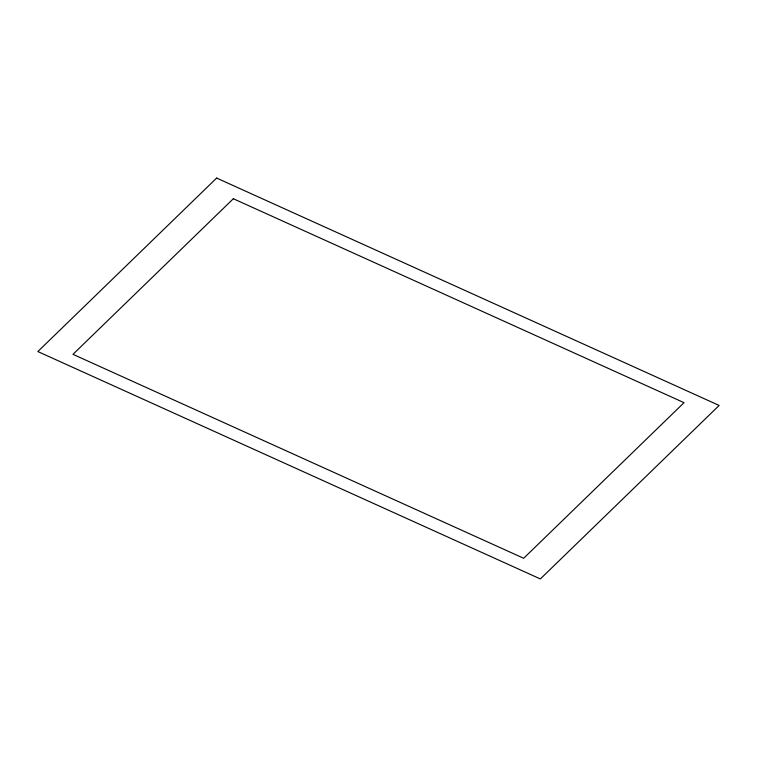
<?xml version="1.0" encoding="UTF-8"?>
<svg xmlns="http://www.w3.org/2000/svg" width="757" height="757" viewBox="0 0 757 757"><rect width="100%" height="100%" fill="white"/><g stroke="black" fill="none" stroke-linecap="round" stroke-linejoin="round"><path stroke-width="1.14" d="M216.644 178.065L37.85 351.551L540.356 578.935L719.15 405.449L216.644 178.065M233.336 198.731L72.975 354.333L523.664 558.269L684.025 402.667L233.336 198.731"/></g></svg>
